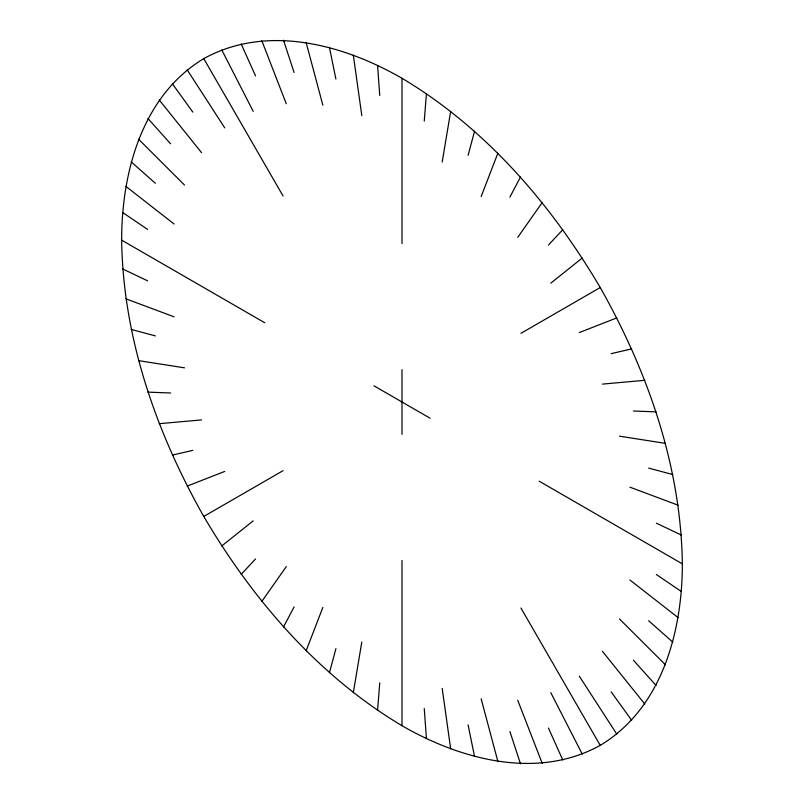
<?xml version="1.0" encoding="UTF-8"?>
<svg xmlns="http://www.w3.org/2000/svg" width="804" height="804" viewBox="0 0 804 804"><rect width="100%" height="100%" fill="white"/><g stroke="black" fill="none" stroke-linecap="round" stroke-linejoin="round"><path stroke-width="1.21" d="M121.645 240.135C121.675 172.327 142.047 95.746 203.764 58.642C266.747 23.748 343.258 44.391 402 78.279C485.767 128.228 551.102 204.176 600.236 287.541C647.873 371.78 680.978 466.34 682.355 563.865C682.325 631.673 661.953 708.254 600.236 745.358C537.253 780.252 460.742 759.609 402 725.721C318.233 675.772 252.898 599.824 203.764 516.459C156.127 432.22 123.022 337.66 121.645 240.135L264.777 322.776M377.568 710.384L379.749 682.867M424.251 121.133L426.432 93.616M353.318 692.696L361.81 641.984M442.19 162.016L450.682 111.304M329.439 672.797L335.911 648.637M468.089 155.363L474.561 131.203M306.113 650.838L322.846 607.432M481.154 196.568L497.887 153.162M283.521 626.989L294.093 606.909M509.907 197.091L520.479 177.011M261.823 601.422L286.274 566.629M517.726 237.371L542.177 202.578M241.2 574.337L255.541 558.961M548.459 245.039L562.8 229.663M221.793 545.946L253.23 520.831M550.77 283.169L582.207 258.054M203.764 516.459L283.058 470.672M520.942 333.328L600.236 287.541M187.242 486.098L224.708 471.425M579.292 332.575L616.758 317.902M172.347 455.094L192.839 450.351M611.161 353.649L631.653 348.906M159.212 423.688L201.563 419.899M602.437 384.101L644.788 380.312M147.916 392.121L170.589 392.995M633.411 411.005L656.084 411.879M138.549 360.624L184.518 367.84M619.482 436.16L665.451 443.376M131.203 329.439L155.363 335.911M648.637 468.089L672.797 474.561M125.906 298.817L174.076 316.816M629.924 487.184L678.094 505.183M122.71 268.968L147.635 280.837M656.365 523.163L681.289 535.032M373.96 385.809L430.039 418.191M539.223 481.224L682.355 563.865M122.71 212.537L147.635 229.452M656.365 574.548L681.289 591.463M125.906 186.387L174.076 224.004M629.924 579.996L678.094 617.613M131.203 161.865L155.363 183.302M648.637 620.698L672.797 642.135M138.549 139.182L184.518 185.031M619.482 618.969L665.451 664.818M147.916 118.489L170.589 143.795M633.411 660.205L656.084 685.51M159.212 99.957L201.563 152.659M602.437 651.34L644.788 704.043M172.347 83.727L192.839 112.128M611.161 691.872L631.653 720.273M187.242 69.918L224.708 127.856M579.292 676.144L616.758 734.082M203.764 58.642L283.058 195.985M520.942 608.015L600.236 745.358M221.793 49.969L253.23 111.384M550.77 692.616L582.207 754.031M241.2 43.979L255.541 75.928M548.459 728.072L562.8 760.021M261.823 40.713L286.274 103.746M517.726 700.254L542.177 763.287M283.521 40.2L294.093 72.491M509.907 731.509L520.479 763.8M306.113 42.441L322.846 105.163M481.154 698.837L497.887 761.559M329.439 47.416L335.911 79.053M468.089 724.947L474.561 756.584M353.318 55.084L361.81 115.605M442.19 688.395L450.682 748.916M377.568 65.395L379.749 95.435M424.251 708.565L426.432 738.605M402 78.279L402 243.542M402 369.629L402 434.371M402 560.458L402 725.721"/></g></svg>
